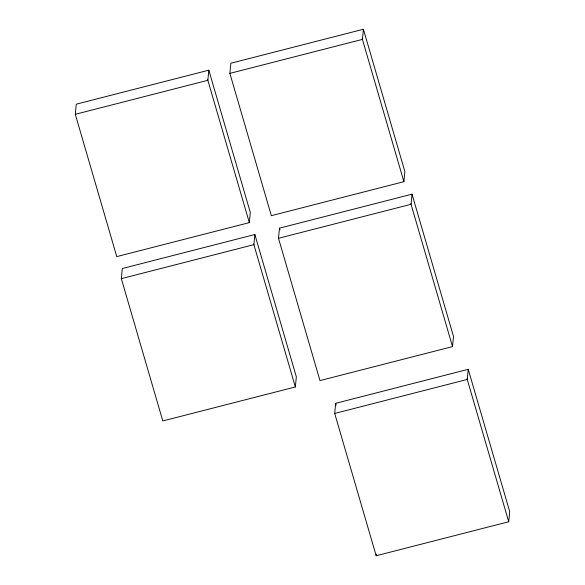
<?xml version="1.0" encoding="UTF-8"?>
<svg xmlns="http://www.w3.org/2000/svg" width="585" height="585" viewBox="0 0 585 585"><rect width="100%" height="100%" fill="white"/><g stroke="black" fill="none" stroke-linecap="round" stroke-linejoin="round"><path stroke-width="0.88" d="M75.297 114.309L76.277 104.174L208.823 70.178L250.3 212.479L249.327 222.614L116.773 256.61L75.297 114.309L207.85 80.313L208.823 70.178M121.329 278.65L122.309 268.515L254.855 234.519L296.332 376.82L295.359 386.956L162.805 420.951L121.329 278.65L253.883 244.654L254.855 234.519M229.868 73.381L230.848 63.246L363.395 29.25L404.871 171.551L403.899 181.686L271.345 215.682L229.868 73.381L362.422 39.385L363.395 29.25M278.497 238.292L279.476 228.157L412.023 194.169L453.499 336.47L452.527 346.605L319.973 380.594L278.497 238.292L411.05 204.297L412.023 194.169M334.7 413.449L335.673 403.314L468.227 369.318L509.703 511.619L508.723 521.754L376.177 555.75L334.7 413.449L467.247 379.453L468.227 369.318M376.177 555.75L376.338 554.061M467.049 378.773L508.723 521.754M410.853 203.617L452.527 346.605M362.225 38.705L403.899 181.686M335.673 403.314L336.185 405.061M279.476 228.157L279.981 229.905M207.653 79.633L249.327 222.614M253.685 243.974L295.359 386.956"/></g></svg>
